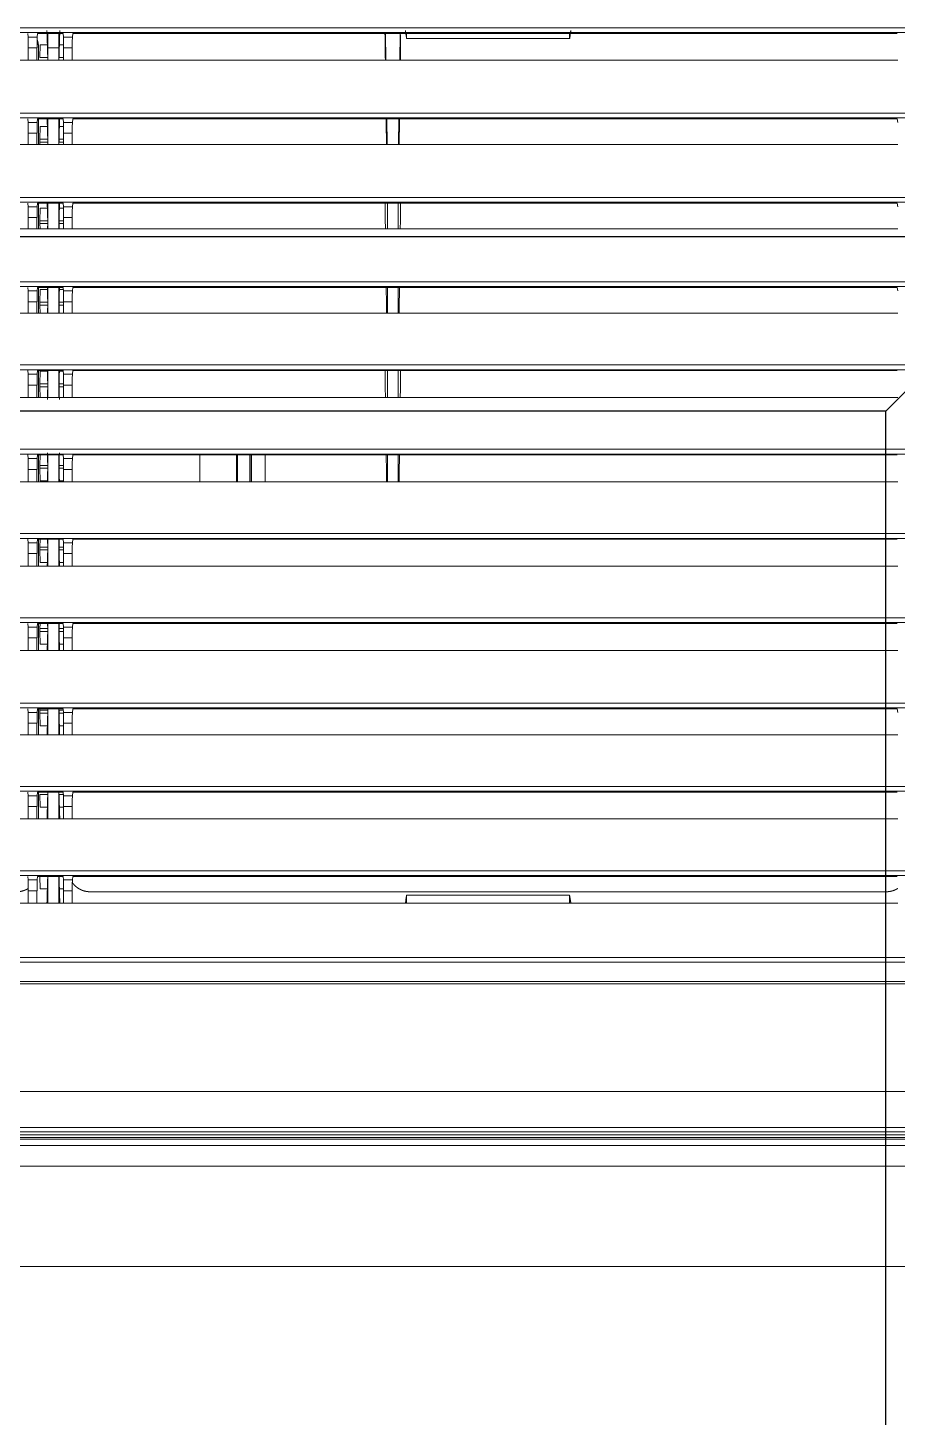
# Model space of a CAD drawing. Header units: inches. Extents: x 3778 to 56227, y -16914 to 35091.
# Drawn here: x 46924 to 47084.7, y -11076.8 to -10820.2 of the extents above; entities that cross this region are included whole.
import ezdxf

# ---------------------------------------------------------------- set-up
doc = ezdxf.new("R2010")
doc.units = ezdxf.units.IN
doc.header["$LTSCALE"] = 100
doc.header["$MEASUREMENT"] = 0
doc.layers.add('2-con', color=2, linetype='Continuous')
doc.layers.add('mark-B', color=2, linetype='Continuous', lineweight=20)

# ---------------------------------------------------------------- blocks, each defined once
blk = doc.blocks.new('cjscjdeh')
at = {"color": 8}
for p, q in [((155159.52, 69984.99), (153729.39, 69984.99)), ((154925.53, 69952.84), (154957.68, 69984.99)), ((154925.53, 69952.84), (154277.43, 69952.84)), ((154925.53, 69628.9), (154925.53, 69952.84))]:
    blk.add_line(p, q, dxfattribs=at)
blk = doc.blocks.new('무풍1way 일반')
at = {"layer": 'mark-B'}
for p, q in [((0, -24.85), (514.58, -24.85)), ((0, -24.85), (514.58, -24.85)), ((514.56, -25.36), (0, -25.36)), ((514.56, -25.36), (0, -25.36)), ((-380.01, -53.26), (380.01, -53.26)), ((380.01, -53.69), (-380.01, -53.69)), ((-379.23, -57.26), (379.23, -57.26)), ((379.23, -58.09), (-379.23, -58.09)), ((44.3, -68.13), (196.82, -68.13)), ((104.93, -68.13), (104.93, -69.62)), ((135.05, -69.62), (135.05, -68.13)), ((196.82, -70.42), (196.82, -68.13)), ((196.82, -68.13), (198.43, -68.13)), ((198.43, -68.13), (198.43, -70.42)), ((198.43, -68.13), (203.35, -68.13)), ((199.31, -68.13), (199.31, -73.08)), ((201.32, -73.08), (201.32, -68.13)), ((203.35, -70.42), (203.35, -68.13)), ((203.35, -68.13), (204.96, -68.13)), ((204.96, -70.42), (204.96, -68.13)), ((204.96, -68.13), (308.24, -68.13)), ((193.56, -70.25), (46.42, -70.25)), ((196.82, -70.42), (198.43, -70.42)), ((198.43, -70.78), (199.21, -70.78)), ((201.43, -70.78), (202.74, -70.78)), ((202.81, -73.08), (202.74, -70.78)), ((203.35, -70.42), (204.96, -70.42)), ((-376.39, -73.25), (376.39, -73.25)), ((376.39, -74.13), (-376.39, -74.13)), ((196.73, -73.08), (44.39, -73.08)), ((196.73, -73.08), (196.81, -72.42)), ((198.45, -72.42), (196.81, -72.42)), ((198.45, -72.42), (198.53, -73.08)), ((203.25, -73.08), (198.53, -73.08)), ((203.25, -73.08), (203.33, -72.42)), ((204.97, -72.42), (203.33, -72.42)), ((205.05, -73.08), (204.97, -72.42)), ((44.3, -83.69), (196.82, -83.69)), ((196.82, -85.99), (196.82, -83.69)), ((196.82, -83.69), (198.43, -83.69)), ((198.43, -83.69), (198.43, -85.99)), ((198.43, -83.69), (203.35, -83.69)), ((199.31, -83.69), (199.31, -88.65)), ((201.32, -88.65), (201.32, -83.69)), ((203.08, -83.69), (203.08, -88.65)), ((203.35, -85.99), (203.35, -83.69)), ((203.35, -83.69), (204.96, -83.69)), ((204.96, -85.99), (204.96, -83.69)), ((204.96, -83.69), (308.24, -83.69)), ((196.82, -85.99), (198.43, -85.99)), ((198.43, -85.84), (199.21, -85.84)), ((201.43, -85.84), (202.74, -85.84)), ((202.82, -88.19), (202.74, -85.84)), ((203.35, -85.99), (204.96, -85.99)), ((-373.64, -88.81), (373.64, -88.81)), ((373.64, -89.7), (-373.64, -89.7)), ((196.73, -88.65), (44.39, -88.65)), ((196.73, -88.65), (196.81, -87.99)), ((198.45, -87.99), (196.81, -87.99)), ((198.45, -87.99), (198.53, -88.65)), ((198.47, -88.19), (199.28, -88.19)), ((203.25, -88.65), (198.53, -88.65)), ((201.36, -88.19), (202.82, -88.19)), ((203.25, -88.65), (203.33, -87.99)), ((204.97, -87.99), (203.33, -87.99)), ((205.05, -88.65), (204.97, -87.99)), ((44.3, -99.25), (196.82, -99.25)), ((196.82, -101.35), (196.82, -99.25)), ((196.82, -99.25), (198.43, -99.25)), ((198.43, -99.25), (198.43, -101.35)), ((198.43, -99.25), (203.35, -99.25)), ((199.31, -99.25), (199.31, -104.02)), ((201.32, -104.02), (201.32, -99.25)), ((203.08, -99.26), (203.08, -104.02)), ((203.35, -101.35), (203.35, -99.25)), ((203.35, -99.25), (204.96, -99.25)), ((204.96, -101.35), (204.96, -99.25)), ((204.96, -99.25), (308.24, -99.25)), ((196.82, -101.35), (198.43, -101.35)), ((198.43, -100.9), (199.21, -100.9)), ((201.43, -100.9), (202.74, -100.9)), ((202.82, -103.25), (202.74, -100.9)), ((203.35, -101.35), (204.96, -101.35)), ((-370.92, -104.19), (370.92, -104.19)), ((370.92, -105.07), (-370.92, -105.07)), ((44.4, -104.02), (44.31, -103.35)), ((196.72, -104.02), (44.4, -104.02)), ((196.72, -104.02), (196.81, -103.35)), ((198.45, -103.35), (196.81, -103.35)), ((198.44, -103.25), (199.28, -103.25)), ((198.45, -103.35), (198.53, -104.02)), ((199.28, -103.77), (198.5, -103.77)), ((203.25, -104.02), (198.53, -104.02)), ((201.36, -103.25), (202.82, -103.25)), ((202.82, -103.77), (201.36, -103.77)), ((202.81, -104.02), (202.82, -103.77)), ((203.25, -104.02), (203.33, -103.35)), ((204.97, -103.35), (203.33, -103.35)), ((205.06, -104.02), (204.97, -103.35)), ((44.3, -114.82), (196.82, -114.82)), ((196.82, -117.11), (196.82, -114.82)), ((196.82, -114.82), (198.43, -114.82)), ((198.43, -114.82), (198.43, -117.11)), ((198.43, -114.82), (203.35, -114.82)), ((199.31, -114.82), (199.31, -119.77)), ((201.32, -119.77), (201.32, -114.82)), ((203.08, -114.82), (203.08, -119.77)), ((203.35, -117.11), (203.35, -114.82)), ((203.35, -114.82), (204.96, -114.82)), ((204.96, -117.11), (204.96, -114.82)), ((204.96, -114.82), (308.24, -114.82)), ((196.82, -117.11), (198.43, -117.11)), ((198.43, -115.96), (199.21, -115.96)), ((201.43, -115.96), (202.74, -115.96)), ((202.82, -118.31), (202.74, -115.96)), ((203.35, -117.11), (204.96, -117.11)), ((-368.14, -119.94), (368.14, -119.94)), ((196.73, -119.77), (44.39, -119.77)), ((196.73, -119.77), (196.81, -119.12)), ((198.45, -119.12), (196.81, -119.12)), ((198.43, -118.31), (199.28, -118.31)), ((199.28, -118.83), (198.44, -118.83)), ((198.45, -119.12), (198.53, -119.77)), ((203.25, -119.77), (198.53, -119.77)), ((201.36, -118.31), (202.82, -118.31)), ((202.82, -118.83), (201.36, -118.83)), ((202.79, -119.77), (202.82, -118.83)), ((203.25, -119.77), (203.33, -119.12)), ((204.97, -119.12), (203.33, -119.12)), ((205.05, -119.77), (204.97, -119.12)), ((368.14, -120.82), (-368.14, -120.82)), ((44.3, -130.38), (196.82, -130.38)), ((196.82, -132.68), (196.82, -130.38)), ((196.82, -130.38), (198.43, -130.38)), ((198.43, -130.38), (198.43, -132.68)), ((198.43, -130.38), (203.35, -130.38)), ((199.31, -130.38), (199.31, -135.34)), ((201.32, -135.34), (201.32, -130.38)), ((203.08, -130.38), (203.08, -135.34)), ((203.35, -132.68), (203.35, -130.38)), ((203.35, -130.38), (204.96, -130.38)), ((204.96, -132.68), (204.96, -130.38)), ((204.96, -130.38), (308.24, -130.38)), ((196.82, -132.68), (198.43, -132.68)), ((198.43, -131.02), (199.21, -131.02)), ((198.43, -133.37), (199.28, -133.37)), ((201.36, -133.37), (202.82, -133.37)), ((201.43, -131.02), (202.74, -131.02)), ((202.82, -133.37), (202.74, -131.02)), ((203.35, -132.68), (204.96, -132.68)), ((-365.38, -135.5), (365.38, -135.5)), ((196.73, -135.34), (44.39, -135.34)), ((196.73, -135.34), (196.81, -134.68)), ((198.45, -134.68), (196.81, -134.68)), ((199.28, -133.89), (198.43, -133.89)), ((198.45, -134.68), (198.53, -135.34)), ((203.25, -135.34), (198.53, -135.34)), ((202.82, -133.89), (201.36, -133.89)), ((202.77, -135.34), (202.82, -133.89)), ((203.25, -135.34), (203.33, -134.68)), ((204.97, -134.68), (203.33, -134.68)), ((205.05, -135.34), (204.97, -134.68)), ((365.38, -136.39), (-365.38, -136.39)), ((44.3, -145.95), (196.82, -145.95)), ((136.59, -150.9), (136.59, -145.95)), ((136.59, -150.9), (136.59, -145.95)), ((138.6, -145.95), (138.6, -150.9)), ((138.6, -145.95), (138.6, -150.9)), ((161.19, -145.95), (161.19, -150.9)), ((163.7, -150.9), (163.7, -145.95)), ((163.97, -145.95), (163.97, -150.9)), ((164.04, -150.9), (164.04, -145.95)), ((166.33, -145.95), (166.33, -150.9)), ((166.33, -145.95), (166.33, -150.9)), ((166.46, -145.95), (166.46, -150.9)), ((173.24, -150.9), (173.24, -145.95)), ((196.82, -148.24), (196.82, -145.95)), ((196.82, -145.95), (198.43, -145.95)), ((198.43, -145.95), (198.43, -148.24)), ((198.43, -145.95), (203.35, -145.95)), ((198.43, -146.09), (199.21, -146.09)), ((199.31, -145.95), (199.31, -150.9)), ((201.32, -150.9), (201.32, -145.95)), ((201.43, -146.09), (202.74, -146.09)), ((202.82, -148.43), (202.74, -146.09)), ((203.08, -145.95), (203.08, -150.9)), ((203.35, -148.24), (203.35, -145.95)), ((203.35, -145.95), (204.96, -145.95)), ((204.96, -148.24), (204.96, -145.95)), ((204.96, -145.95), (308.24, -145.95)), ((196.82, -148.24), (198.43, -148.24)), ((198.43, -148.43), (199.28, -148.43)), ((201.36, -148.43), (202.82, -148.43)), ((203.35, -148.24), (204.96, -148.24)), ((-362.63, -151.07), (362.63, -151.07)), ((196.73, -150.9), (44.39, -150.9)), ((196.73, -150.9), (196.81, -150.24)), ((198.45, -150.24), (196.81, -150.24)), ((199.28, -148.96), (198.43, -148.96)), ((198.45, -150.24), (198.53, -150.9)), ((203.25, -150.9), (198.53, -150.9)), ((202.82, -148.96), (201.36, -148.96)), ((202.76, -150.9), (202.82, -148.96)), ((203.25, -150.9), (203.33, -150.24)), ((204.97, -150.24), (203.33, -150.24)), ((205.05, -150.9), (204.97, -150.24)), ((362.63, -151.95), (-362.63, -151.95)), ((44.3, -161.51), (196.82, -161.51)), ((136.59, -166.46), (136.59, -161.51)), ((136.59, -166.46), (136.59, -161.51)), ((138.6, -161.51), (138.6, -166.46)), ((138.6, -161.51), (138.6, -166.46)), ((196.82, -163.81), (196.82, -161.51)), ((196.82, -161.51), (198.43, -161.51)), ((198.43, -161.51), (198.43, -163.81)), ((198.43, -161.51), (203.35, -161.51)), ((199.31, -161.51), (199.31, -166.46)), ((201.32, -166.46), (201.32, -161.51)), ((202.82, -163.5), (202.76, -161.51)), ((203.08, -161.51), (203.08, -166.46)), ((203.35, -163.81), (203.35, -161.51)), ((203.35, -161.51), (204.96, -161.51)), ((204.96, -163.81), (204.96, -161.51)), ((204.96, -161.51), (308.24, -161.51)), ((196.82, -163.81), (198.43, -163.81)), ((198.43, -163.5), (199.28, -163.5)), ((199.28, -164.02), (198.43, -164.02)), ((201.36, -163.5), (202.82, -163.5)), ((202.82, -164.02), (201.36, -164.02)), ((202.74, -166.37), (202.82, -164.02)), ((203.35, -163.81), (204.96, -163.81)), ((-359.88, -166.63), (359.88, -166.63)), ((196.73, -166.47), (44.39, -166.47)), ((196.73, -166.47), (196.81, -165.81)), ((198.45, -165.81), (196.81, -165.81)), ((198.45, -165.81), (198.53, -166.47)), ((199.21, -166.37), (198.51, -166.37)), ((203.25, -166.47), (198.53, -166.47)), ((202.74, -166.37), (201.43, -166.37)), ((203.25, -166.47), (203.33, -165.81)), ((204.97, -165.81), (203.33, -165.81)), ((205.05, -166.47), (204.97, -165.81)), ((359.88, -167.52), (-359.88, -167.52)), ((44.3, -177.07), (196.82, -177.07)), ((136.59, -181.84), (136.59, -177.07)), ((136.59, -181.84), (136.59, -177.07)), ((138.6, -177.07), (138.6, -181.84)), ((138.6, -177.07), (138.6, -181.84)), ((196.82, -179.17), (196.82, -177.07)), ((196.82, -177.07), (198.43, -177.07)), ((196.82, -179.17), (198.43, -179.17)), ((198.43, -177.07), (198.43, -179.17)), ((198.43, -177.07), (203.35, -177.07)), ((198.43, -178.56), (199.28, -178.56)), ((199.28, -179.08), (198.43, -179.08)), ((199.31, -177.07), (199.31, -181.84)), ((201.32, -181.84), (201.32, -177.07)), ((201.36, -178.56), (202.82, -178.56)), ((202.82, -179.08), (201.36, -179.08)), ((202.74, -181.43), (202.82, -179.08)), ((202.82, -178.56), (202.77, -177.07)), ((203.08, -177.07), (203.08, -181.84)), ((203.35, -179.17), (203.35, -177.07)), ((203.35, -177.07), (204.96, -177.07)), ((203.35, -179.17), (204.96, -179.17)), ((204.96, -179.17), (204.96, -177.07)), ((204.96, -177.07), (308.24, -177.07)), ((-357.16, -182.01), (357.16, -182.01)), ((44.4, -181.84), (44.31, -181.17)), ((196.72, -181.84), (44.4, -181.84)), ((196.72, -181.84), (196.81, -181.17)), ((198.45, -181.17), (196.81, -181.17)), ((198.45, -181.17), (198.53, -181.84)), ((199.21, -181.43), (198.48, -181.43)), ((203.25, -181.84), (198.53, -181.84)), ((202.74, -181.43), (201.43, -181.43)), ((203.25, -181.84), (203.33, -181.17)), ((204.97, -181.17), (203.33, -181.17)), ((205.06, -181.84), (204.97, -181.17)), ((357.16, -182.89), (-357.16, -182.89)), ((44.3, -192.64), (196.82, -192.64)), ((136.59, -197.41), (136.59, -192.64)), ((136.59, -197.41), (136.59, -192.64)), ((138.6, -192.64), (138.6, -197.41)), ((138.6, -192.64), (138.6, -197.41)), ((196.82, -194.73), (196.82, -192.64)), ((196.82, -192.64), (198.43, -192.64)), ((196.82, -194.73), (198.43, -194.73)), ((198.43, -192.64), (198.43, -194.73)), ((198.43, -192.64), (203.35, -192.64)), ((198.43, -193.62), (199.28, -193.62)), ((199.28, -194.14), (198.43, -194.14)), ((199.31, -192.64), (199.31, -197.41)), ((201.32, -197.41), (201.32, -192.64)), ((201.36, -193.62), (202.82, -193.62)), ((202.82, -194.14), (201.36, -194.14)), ((202.74, -196.49), (202.82, -194.14)), ((202.82, -193.62), (202.79, -192.64)), ((203.08, -192.64), (203.08, -197.41)), ((203.35, -194.73), (203.35, -192.64)), ((203.35, -192.64), (204.96, -192.64)), ((203.35, -194.73), (204.96, -194.73)), ((204.96, -194.73), (204.96, -192.64)), ((204.96, -192.64), (308.24, -192.64)), ((44.4, -197.41), (44.31, -196.74)), ((196.72, -197.41), (44.4, -197.41)), ((196.72, -197.41), (196.81, -196.74)), ((198.45, -196.74), (196.81, -196.74)), ((199.21, -196.49), (198.44, -196.49)), ((198.45, -196.74), (198.53, -197.41)), ((203.25, -197.41), (198.53, -197.41)), ((202.74, -196.49), (201.43, -196.49)), ((203.25, -197.41), (203.33, -196.74)), ((204.97, -196.74), (203.33, -196.74)), ((205.06, -197.41), (204.97, -196.74)), ((-354.41, -197.57), (354.41, -197.57)), ((354.41, -198.46), (-354.41, -198.46)), ((44.3, -208.2), (196.82, -208.2)), ((136.53, -208.2), (136.46, -212.97)), ((136.53, -208.2), (136.46, -212.97)), ((138.73, -212.97), (138.66, -208.2)), ((138.73, -212.97), (138.66, -208.2)), ((196.82, -210.3), (196.82, -208.2)), ((196.82, -208.2), (198.43, -208.2)), ((196.82, -210.3), (198.43, -210.3)), ((198.43, -208.2), (198.43, -210.3)), ((198.43, -208.2), (203.35, -208.2)), ((198.43, -208.68), (199.28, -208.68)), ((199.28, -209.2), (198.43, -209.2)), ((199.31, -208.2), (199.31, -212.97)), ((201.32, -212.97), (201.32, -208.2)), ((201.36, -208.68), (202.82, -208.68)), ((202.82, -209.2), (201.36, -209.2)), ((202.74, -211.55), (202.82, -209.2)), ((202.82, -208.68), (202.8, -208.2)), ((203.08, -208.2), (203.08, -212.97)), ((203.35, -210.3), (203.35, -208.2)), ((203.35, -208.2), (204.96, -208.2)), ((203.35, -210.3), (204.96, -210.3)), ((204.96, -210.3), (204.96, -208.2)), ((204.96, -208.2), (308.24, -208.2)), ((44.4, -212.97), (44.31, -212.3)), ((196.72, -212.97), (196.81, -212.3)), ((198.45, -212.3), (196.81, -212.3)), ((199.21, -211.55), (198.43, -211.55)), ((198.45, -212.3), (198.53, -212.97)), ((202.74, -211.55), (201.43, -211.55)), ((203.25, -212.97), (203.33, -212.3)), ((204.97, -212.3), (203.33, -212.3)), ((205.06, -212.97), (204.97, -212.3)), ((-351.65, -213.14), (351.65, -213.14)), ((351.65, -214.02), (-351.65, -214.02)), ((196.72, -212.97), (44.4, -212.97)), ((203.25, -212.97), (198.53, -212.97)), ((44.3, -223.77), (196.82, -223.77)), ((136.31, -223.77), (136.24, -228.72)), ((136.31, -223.77), (136.24, -228.72)), ((138.95, -228.72), (138.88, -223.77)), ((138.95, -228.72), (138.88, -223.77)), ((196.82, -226.06), (196.82, -223.77)), ((196.82, -223.77), (198.43, -223.77)), ((198.43, -223.77), (198.43, -226.06)), ((198.43, -223.77), (203.35, -223.77)), ((199.28, -224.27), (198.43, -224.27)), ((199.31, -223.76), (199.31, -226.05)), ((201.32, -226.05), (201.32, -223.76)), ((202.82, -224.27), (201.36, -224.27)), ((202.74, -226.61), (202.82, -224.27)), ((203.08, -223.76), (203.08, -226.23)), ((203.35, -226.06), (203.35, -223.77)), ((203.35, -223.77), (204.96, -223.77)), ((204.96, -226.06), (204.96, -223.77)), ((204.96, -223.77), (308.24, -223.77)), ((104.93, -227.77), (104.93, -228.72)), ((135.05, -228.72), (135.05, -227.77)), ((196.73, -228.72), (196.81, -228.06)), ((198.45, -228.06), (196.81, -228.06)), ((196.82, -226.06), (198.43, -226.06)), ((199.21, -226.61), (198.43, -226.61)), ((198.45, -228.06), (198.53, -228.72)), ((199.31, -226.05), (201.32, -226.05)), ((202.74, -226.61), (201.43, -226.61)), ((203.25, -228.72), (203.33, -228.06)), ((204.97, -228.06), (203.33, -228.06)), ((203.35, -226.06), (204.96, -226.06)), ((205.05, -228.72), (204.97, -228.06)), ((-348.87, -228.89), (348.87, -228.89)), ((348.87, -229.77), (-348.87, -229.77)), ((196.73, -228.72), (44.39, -228.72)), ((203.25, -228.72), (198.53, -228.72))]:
    blk.add_line(p, q, dxfattribs=at)
for centre, start_param, end_param in [((196.81, -70.42), 0.069815, 1.570796), ((198.45, -70.42), 4.712389, 6.21337), ((203.33, -70.42), 0.069815, 1.570796), ((204.97, -70.42), 4.712389, 6.21337), ((196.81, -85.99), 0.069815, 1.570796), ((198.45, -85.99), 4.712389, 6.21337), ((203.33, -85.99), 0.069815, 1.570796), ((204.97, -85.99), 4.712389, 6.21337), ((196.81, -101.35), 0.069813, 1.570796), ((198.45, -101.35), 4.712389, 6.213372), ((203.33, -101.35), 0.069813, 1.570796), ((204.97, -101.35), 4.712389, 6.213372), ((196.81, -117.11), 0.069815, 1.570796), ((198.45, -117.11), 4.712389, 6.21337), ((203.33, -117.11), 0.069815, 1.570796), ((204.97, -117.11), 4.712389, 6.21337), ((196.81, -132.68), 0.069815, 1.570796), ((198.45, -132.68), 4.712389, 6.21337), ((203.33, -132.68), 0.069815, 1.570796), ((204.97, -132.68), 4.712389, 6.21337), ((196.81, -148.24), 0.069815, 1.570796), ((198.45, -148.24), 4.712389, 6.21337), ((203.33, -148.24), 0.069815, 1.570796), ((204.97, -148.24), 4.712389, 6.21337), ((196.81, -163.81), 0.069815, 1.570796), ((198.45, -163.81), 4.712389, 6.21337), ((203.33, -163.81), 0.069815, 1.570796), ((204.97, -163.81), 4.712389, 6.21337), ((196.81, -179.17), 0.069813, 1.570796), ((198.45, -179.17), 4.712389, 6.213372), ((203.33, -179.17), 0.069813, 1.570796), ((204.97, -179.17), 4.712389, 6.213372), ((196.81, -194.73), 0.069813, 1.570796), ((198.45, -194.73), 4.712389, 6.213372), ((203.33, -194.73), 0.069813, 1.570796), ((204.97, -194.73), 4.712389, 6.213372), ((196.81, -210.3), 0.069813, 1.570796), ((198.45, -210.3), 4.712389, 6.213372), ((203.33, -210.3), 0.069813, 1.570796), ((204.97, -210.3), 4.712389, 6.213372), ((196.81, -226.06), 0.069814, 1.570796), ((198.45, -226.06), 4.712389, 6.213371), ((203.33, -226.06), 0.069814, 1.570796), ((204.97, -226.06), 4.712389, 6.213371)]:
    blk.add_ellipse(centre, major_axis=(0, -2.01), ratio=0.008727, start_param=start_param, end_param=end_param, dxfattribs=at)
for points, degree, knots in [([(529.67, -1.07), (528.29, -1.06), (526.91, -1.06), (524.15, -1.06), (522.78, -1.06), (518.64, -1.06), (510.36, -1.06), (491.05, -1.06), (474.5, -1.06), (441.39, -1.06), (375.18, -1.05), (308.98, -1.05), (176.56, -1.05), (88.28, -1.05), (0, -1.05)], 3, [0, 0, 0, 0, 0.007813, 0.007813, 0.015625, 0.015625, 0.03125, 0.0625, 0.125, 0.125, 0.25, 0.5, 0.5, 1, 1, 1, 1]), ([(529.67, -1.07), (528.29, -1.06), (526.91, -1.06), (524.15, -1.06), (522.78, -1.06), (518.64, -1.06), (510.36, -1.06), (491.05, -1.06), (474.5, -1.06), (441.39, -1.06), (375.18, -1.05), (308.98, -1.05), (176.56, -1.05), (88.28, -1.05), (0, -1.05)], 3, [0, 0, 0, 0, 0.007812, 0.007812, 0.015625, 0.015625, 0.03125, 0.0625, 0.125, 0.125, 0.25, 0.5, 0.5, 1, 1, 1, 1]), ([(514.01, -19.59), (492.59, -19.59), (449.76, -19.59), (385.5, -19.59), (321.25, -19.59), (192.75, -19.59), (85.67, -19.59), (0, -19.59)], 3, [0, 0, 0, 0, 0.125, 0.25, 0.375, 0.5, 1, 1, 1, 1]), ([(514.01, -19.59), (492.59, -19.59), (449.76, -19.59), (385.5, -19.59), (321.25, -19.59), (192.75, -19.59), (85.67, -19.59), (0, -19.59)], 3, [0, 0, 0, 0, 0.125, 0.25, 0.375, 0.5, 1, 1, 1, 1]), ([(0, -23.37), (85.4, -23.37), (170.8, -23.37), (277.56, -23.37), (298.91, -23.37), (341.61, -23.37), (362.96, -23.37), (405.66, -23.37), (427.01, -23.37), (469.71, -23.37), (491.06, -23.37), (512.41, -23.37)], 3, [0, 0, 0, 0, 0.5, 0.5, 0.625, 0.625, 0.75, 0.75, 0.875, 0.875, 1, 1, 1, 1]), ([(0, -23.37), (85.4, -23.37), (170.8, -23.37), (277.56, -23.37), (298.91, -23.37), (341.61, -23.37), (362.96, -23.37), (405.66, -23.37), (427.01, -23.37), (469.71, -23.37), (491.06, -23.37), (512.41, -23.37)], 3, [0, 0, 0, 0, 0.5, 0.5, 0.625, 0.625, 0.75, 0.75, 0.875, 0.875, 1, 1, 1, 1]), ([(512.41, -24.58), (491.06, -24.58), (469.71, -24.58), (427.01, -24.58), (405.66, -24.58), (362.96, -24.58), (320.26, -24.58), (192.15, -24.58), (85.4, -24.58), (0, -24.58)], 3, [0, 0, 0, 0, 0.125, 0.125, 0.25, 0.25, 0.375, 0.5, 1, 1, 1, 1]), ([(512.41, -24.58), (491.06, -24.58), (469.71, -24.58), (427.01, -24.58), (405.66, -24.58), (362.96, -24.58), (320.26, -24.58), (192.15, -24.58), (85.4, -24.58), (0, -24.58)], 3, [0, 0, 0, 0, 0.125, 0.125, 0.25, 0.25, 0.375, 0.5, 1, 1, 1, 1]), ([(0, -25.9), (42.6, -25.9), (85.19, -25.9), (149.09, -25.9), (170.39, -25.9), (212.99, -25.9), (234.29, -25.9), (276.88, -25.9), (298.18, -25.9), (340.78, -25.9), (362.08, -25.9), (404.67, -25.89), (425.97, -25.89), (452.6, -25.9), (457.92, -25.9), (468.57, -25.9), (473.89, -25.9), (484.54, -25.9), (489.87, -25.9), (496.52, -25.9), (497.86, -25.9), (500.52, -25.9), (501.85, -25.9), (503.85, -25.89), (504.51, -25.89), (505.84, -25.89), (506.51, -25.89), (507.84, -25.9), (508.51, -25.9), (509.5, -25.9), (509.84, -25.89), (510.34, -25.89), (510.5, -25.89), (510.83, -25.89), (511, -25.89), (511.17, -25.89)], 3, [0, 0, 0, 0, 0.25, 0.25, 0.375, 0.375, 0.5, 0.5, 0.625, 0.625, 0.75, 0.75, 0.875, 0.875, 0.90625, 0.90625, 0.9375, 0.9375, 0.96875, 0.96875, 0.976563, 0.976563, 0.984375, 0.984375, 0.988281, 0.988281, 0.992188, 0.992188, 0.996094, 0.996094, 0.998047, 0.998047, 0.999023, 0.999023, 1, 1, 1, 1]), ([(511.17, -26.75), (511, -26.75), (510.83, -26.75), (510.5, -26.75), (510.33, -26.75), (509.84, -26.75), (509.5, -26.75), (508.5, -26.75), (507.84, -26.75), (506.51, -26.75), (505.84, -26.75), (504.51, -26.75), (503.85, -26.75), (501.85, -26.75), (500.52, -26.75), (497.85, -26.75), (496.52, -26.75), (489.87, -26.75), (484.54, -26.75), (473.89, -26.75), (468.57, -26.75), (457.92, -26.75), (452.6, -26.75), (425.97, -26.75), (404.67, -26.75), (362.08, -26.75), (340.78, -26.75), (298.18, -26.75), (276.88, -26.75), (234.28, -26.75), (212.99, -26.75), (170.39, -26.75), (149.09, -26.75), (85.19, -26.75), (42.6, -26.75), (0, -26.75)], 3, [0, 0, 0, 0, 0.000977, 0.000977, 0.001953, 0.001953, 0.003906, 0.003906, 0.007813, 0.007813, 0.011719, 0.011719, 0.015625, 0.015625, 0.023438, 0.023438, 0.03125, 0.03125, 0.0625, 0.0625, 0.09375, 0.09375, 0.125, 0.125, 0.25, 0.25, 0.375, 0.375, 0.5, 0.5, 0.625, 0.625, 0.75, 0.75, 1, 1, 1, 1]), ([(0, -33.4), (42.38, -33.4), (127.14, -33.4), (233.1, -33.4), (317.86, -33.4), (381.43, -33.4), (445.01, -33.4), (487.39, -33.4), (508.58, -33.4)], 3, [0, 0, 0, 0, 0.25, 0.5, 0.625, 0.75, 0.875, 1, 1, 1, 1]), ([(46.42, -70.25), (46.41, -70.25), (46.39, -70.25), (46.36, -70.25), (46.33, -70.25), (46.3, -70.25), (46.27, -70.26), (46.23, -70.26), (46.2, -70.26), (46.17, -70.26), (46.14, -70.26), (46.11, -70.26), (46.08, -70.27), (46.05, -70.27), (46.02, -70.27), (45.99, -70.28), (45.96, -70.28), (45.93, -70.28), (45.9, -70.29), (45.87, -70.29), (45.84, -70.29), (45.81, -70.3), (45.78, -70.3), (45.75, -70.31), (45.72, -70.31), (45.69, -70.32), (45.66, -70.32), (45.63, -70.33), (45.6, -70.34), (45.57, -70.34), (45.54, -70.35), (45.51, -70.36), (45.48, -70.36), (45.45, -70.37), (45.42, -70.38), (45.39, -70.39), (45.37, -70.39), (45.34, -70.4), (45.31, -70.41), (45.28, -70.42), (45.25, -70.43), (45.22, -70.43), (45.19, -70.44), (45.17, -70.45), (45.14, -70.46), (45.11, -70.47), (45.08, -70.48), (45.05, -70.49), (45.03, -70.5), (45, -70.51), (44.97, -70.52), (44.94, -70.53), (44.92, -70.54), (44.89, -70.56), (44.86, -70.57), (44.83, -70.58), (44.81, -70.59), (44.78, -70.6), (44.75, -70.61), (44.73, -70.63), (44.7, -70.64), (44.67, -70.65), (44.65, -70.66), (44.62, -70.68), (44.6, -70.69), (44.57, -70.7), (44.54, -70.72), (44.52, -70.73), (44.49, -70.74), (44.47, -70.76), (44.44, -70.77), (44.42, -70.79), (44.39, -70.8), (44.37, -70.82), (44.34, -70.83), (44.32, -70.85), (44.29, -70.86), (44.28, -70.87), (44.26, -70.88), (44.26, -70.88)], 3, [0, 0, 0, 0, 0.013597, 0.02718, 0.040749, 0.054304, 0.067845, 0.081373, 0.094886, 0.108386, 0.121872, 0.135344, 0.148802, 0.162247, 0.175677, 0.189094, 0.202498, 0.215887, 0.229263, 0.242624, 0.255972, 0.269307, 0.282627, 0.295934, 0.309228, 0.322507, 0.335773, 0.349025, 0.362263, 0.375488, 0.388699, 0.401896, 0.41508, 0.42825, 0.441406, 0.454549, 0.467678, 0.480794, 0.493896, 0.506984, 0.520059, 0.53312, 0.546167, 0.559201, 0.572222, 0.585229, 0.598222, 0.611202, 0.624168, 0.637121, 0.65006, 0.662985, 0.675898, 0.688796, 0.701682, 0.714553, 0.727412, 0.740257, 0.753088, 0.765906, 0.77871, 0.791502, 0.804279, 0.817044, 0.829795, 0.842532, 0.855256, 0.867967, 0.880664, 0.893348, 0.906019, 0.918677, 0.931321, 0.943951, 0.956569, 0.969173, 0.981764, 0.994342, 1, 1, 1, 1]), ([(196.87, -72.01), (196.87, -72.01), (196.87, -72), (196.85, -71.98), (196.84, -71.96), (196.82, -71.94), (196.81, -71.91), (196.79, -71.89), (196.77, -71.87), (196.75, -71.85), (196.74, -71.82), (196.72, -71.8), (196.7, -71.78), (196.69, -71.76), (196.67, -71.73), (196.65, -71.71), (196.63, -71.69), (196.61, -71.67), (196.6, -71.65), (196.58, -71.63), (196.56, -71.61), (196.54, -71.58), (196.52, -71.56), (196.5, -71.54), (196.48, -71.52), (196.46, -71.5), (196.45, -71.48), (196.43, -71.46), (196.41, -71.44), (196.38, -71.42), (196.35, -71.39), (196.31, -71.35), (196.28, -71.32), (196.24, -71.28), (196.2, -71.25), (196.16, -71.21), (196.12, -71.18), (196.08, -71.15), (196.04, -71.11), (196, -71.08), (195.96, -71.05), (195.92, -71.02), (195.87, -70.99), (195.83, -70.96), (195.79, -70.93), (195.74, -70.9), (195.7, -70.87), (195.65, -70.84), (195.61, -70.82), (195.56, -70.79), (195.51, -70.76), (195.47, -70.74), (195.42, -70.71), (195.37, -70.69), (195.32, -70.66), (195.28, -70.64), (195.23, -70.62), (195.18, -70.59), (195.13, -70.57), (195.08, -70.55), (195.03, -70.53), (194.98, -70.51), (194.93, -70.49), (194.87, -70.47), (194.82, -70.46), (194.77, -70.44), (194.72, -70.42), (194.67, -70.41), (194.61, -70.39), (194.56, -70.38), (194.51, -70.37), (194.45, -70.35), (194.4, -70.34), (194.34, -70.33), (194.29, -70.32), (194.23, -70.31), (194.18, -70.3), (194.12, -70.29), (194.07, -70.28), (194.01, -70.28), (193.95, -70.27), (193.9, -70.27), (193.84, -70.26), (193.78, -70.26), (193.73, -70.26), (193.67, -70.25), (193.61, -70.25), (193.58, -70.25), (193.56, -70.25)], 3, [0, 0, 0, 0, 0.000857, 0.008164, 0.015462, 0.022753, 0.030037, 0.037312, 0.04458, 0.05184, 0.059093, 0.066338, 0.073575, 0.080804, 0.088026, 0.09524, 0.102446, 0.109645, 0.116836, 0.12402, 0.131196, 0.138364, 0.145524, 0.152677, 0.159823, 0.166961, 0.174091, 0.181213, 0.188328, 0.195436, 0.208553, 0.221697, 0.234866, 0.248061, 0.261282, 0.274529, 0.287803, 0.301102, 0.314427, 0.327778, 0.341156, 0.35456, 0.36799, 0.381446, 0.394928, 0.408437, 0.421972, 0.435534, 0.449122, 0.462736, 0.476377, 0.490045, 0.503739, 0.517459, 0.531207, 0.544981, 0.558781, 0.572609, 0.586463, 0.600343, 0.614251, 0.628186, 0.642147, 0.656135, 0.67015, 0.684193, 0.698262, 0.712358, 0.726481, 0.740631, 0.754809, 0.769013, 0.783245, 0.797504, 0.81179, 0.826104, 0.840444, 0.854812, 0.869208, 0.88363, 0.89808, 0.912558, 0.927063, 0.941595, 0.956155, 0.970742, 0.985357, 1, 1, 1, 1]), ([(207.08, -70.25), (207.07, -70.25), (207.05, -70.25), (207.02, -70.25), (206.99, -70.25), (206.96, -70.25), (206.93, -70.26), (206.9, -70.26), (206.86, -70.26), (206.83, -70.26), (206.8, -70.26), (206.77, -70.26), (206.74, -70.27), (206.71, -70.27), (206.68, -70.27), (206.65, -70.28), (206.62, -70.28), (206.59, -70.28), (206.56, -70.29), (206.53, -70.29), (206.5, -70.29), (206.47, -70.3), (206.44, -70.3), (206.41, -70.31), (206.38, -70.31), (206.35, -70.32), (206.32, -70.32), (206.29, -70.33), (206.26, -70.34), (206.23, -70.34), (206.2, -70.35), (206.17, -70.36), (206.14, -70.36), (206.11, -70.37), (206.08, -70.38), (206.06, -70.39), (206.03, -70.39), (206, -70.4), (205.97, -70.41), (205.94, -70.42), (205.91, -70.43), (205.88, -70.43), (205.85, -70.44), (205.83, -70.45), (205.8, -70.46), (205.77, -70.47), (205.74, -70.48), (205.71, -70.49), (205.69, -70.5), (205.66, -70.51), (205.63, -70.52), (205.6, -70.53), (205.58, -70.54), (205.55, -70.56), (205.52, -70.57), (205.5, -70.58), (205.47, -70.59), (205.44, -70.6), (205.41, -70.61), (205.39, -70.63), (205.36, -70.64), (205.34, -70.65), (205.31, -70.66), (205.28, -70.68), (205.26, -70.69), (205.23, -70.7), (205.21, -70.72), (205.18, -70.73), (205.15, -70.74), (205.13, -70.76), (205.1, -70.77), (205.08, -70.79), (205.05, -70.8), (205.03, -70.82), (205, -70.83), (204.98, -70.85), (204.96, -70.86), (204.94, -70.87), (204.92, -70.88), (204.92, -70.88)], 3, [0, 0, 0, 0, 0.013597, 0.02718, 0.040748, 0.054304, 0.067845, 0.081372, 0.094886, 0.108385, 0.121871, 0.135343, 0.148802, 0.162246, 0.175677, 0.189094, 0.202497, 0.215886, 0.229262, 0.242624, 0.255972, 0.269306, 0.282627, 0.295933, 0.309227, 0.322506, 0.335772, 0.349024, 0.362262, 0.375487, 0.388698, 0.401895, 0.415079, 0.428249, 0.441405, 0.454548, 0.467677, 0.480793, 0.493894, 0.506983, 0.520057, 0.533119, 0.546166, 0.5592, 0.57222, 0.585227, 0.598221, 0.6112, 0.624167, 0.637119, 0.650059, 0.662984, 0.675897, 0.688795, 0.701681, 0.714552, 0.727411, 0.740255, 0.753087, 0.765905, 0.778709, 0.791501, 0.804278, 0.817043, 0.829794, 0.842531, 0.855255, 0.867966, 0.880664, 0.893348, 0.906018, 0.918676, 0.93132, 0.943951, 0.956568, 0.969172, 0.981763, 0.994341, 1, 1, 1, 1]), ([(202.82, -103.77), (202.82, -103.77), (202.82, -103.77), (202.82, -103.76), (202.82, -103.76), (202.82, -103.75), (202.82, -103.75), (202.82, -103.74), (202.82, -103.74), (202.82, -103.73), (202.82, -103.72), (202.82, -103.72), (202.82, -103.71), (202.82, -103.71), (202.82, -103.7), (202.82, -103.69), (202.82, -103.69), (202.82, -103.68), (202.82, -103.67), (202.82, -103.67), (202.82, -103.66), (202.82, -103.65), (202.82, -103.65), (202.82, -103.64), (202.82, -103.63), (202.82, -103.62), (202.82, -103.62), (202.82, -103.61), (202.82, -103.6), (202.82, -103.6), (202.82, -103.59), (202.82, -103.58), (202.82, -103.57), (202.82, -103.57), (202.82, -103.56), (202.82, -103.55), (202.82, -103.55), (202.82, -103.54), (202.82, -103.53), (202.82, -103.52), (202.82, -103.52), (202.82, -103.51), (202.82, -103.5), (202.82, -103.48), (202.82, -103.47), (202.82, -103.45), (202.82, -103.44), (202.82, -103.42), (202.82, -103.41), (202.82, -103.39), (202.82, -103.38), (202.82, -103.37), (202.82, -103.35), (202.82, -103.34), (202.82, -103.33), (202.82, -103.31), (202.82, -103.3), (202.82, -103.29), (202.82, -103.28), (202.82, -103.27), (202.82, -103.26), (202.82, -103.25), (202.82, -103.25)], 3, [0, 0, 0, 0, 0.013747, 0.027429, 0.041048, 0.054602, 0.068093, 0.08152, 0.094883, 0.108181, 0.121416, 0.134587, 0.147694, 0.160737, 0.173716, 0.186631, 0.199482, 0.212269, 0.224992, 0.237651, 0.250246, 0.262777, 0.275245, 0.287648, 0.299987, 0.312263, 0.324474, 0.336622, 0.348705, 0.360725, 0.372681, 0.384572, 0.3964, 0.408164, 0.419864, 0.4315, 0.443072, 0.454581, 0.466025, 0.477405, 0.488722, 0.499974, 0.52253, 0.545343, 0.568414, 0.591742, 0.615327, 0.63917, 0.66327, 0.687627, 0.712242, 0.737115, 0.762244, 0.787632, 0.813276, 0.839179, 0.865338, 0.891756, 0.91843, 0.945363, 0.972553, 1, 1, 1, 1]), ([(202.82, -118.83), (202.82, -118.83), (202.82, -118.83), (202.82, -118.82), (202.82, -118.82), (202.82, -118.81), (202.82, -118.81), (202.82, -118.8), (202.82, -118.8), (202.82, -118.79), (202.82, -118.79), (202.82, -118.78), (202.82, -118.77), (202.82, -118.77), (202.82, -118.76), (202.82, -118.76), (202.82, -118.75), (202.82, -118.74), (202.82, -118.74), (202.82, -118.73), (202.82, -118.72), (202.82, -118.71), (202.82, -118.71), (202.82, -118.7), (202.82, -118.69), (202.82, -118.69), (202.82, -118.68), (202.82, -118.67), (202.82, -118.67), (202.82, -118.66), (202.82, -118.65), (202.82, -118.64), (202.82, -118.64), (202.82, -118.63), (202.82, -118.62), (202.82, -118.61), (202.82, -118.61), (202.82, -118.6), (202.82, -118.59), (202.82, -118.59), (202.82, -118.58), (202.82, -118.57), (202.82, -118.56), (202.82, -118.54), (202.82, -118.53), (202.82, -118.51), (202.82, -118.5), (202.82, -118.48), (202.82, -118.47), (202.82, -118.46), (202.82, -118.44), (202.82, -118.43), (202.82, -118.41), (202.82, -118.4), (202.82, -118.39), (202.82, -118.37), (202.82, -118.36), (202.82, -118.35), (202.82, -118.34), (202.82, -118.33), (202.82, -118.32), (202.82, -118.31), (202.82, -118.31)], 3, [0, 0, 0, 0, 0.013747, 0.027429, 0.041048, 0.054602, 0.068093, 0.08152, 0.094883, 0.108181, 0.121416, 0.134587, 0.147694, 0.160737, 0.173716, 0.186631, 0.199482, 0.212269, 0.224992, 0.237651, 0.250246, 0.262777, 0.275245, 0.287648, 0.299987, 0.312263, 0.324474, 0.336622, 0.348705, 0.360725, 0.372681, 0.384572, 0.3964, 0.408164, 0.419864, 0.4315, 0.443072, 0.454581, 0.466025, 0.477405, 0.488722, 0.499974, 0.52253, 0.545343, 0.568414, 0.591742, 0.615327, 0.63917, 0.66327, 0.687627, 0.712242, 0.737115, 0.762244, 0.787632, 0.813276, 0.839179, 0.865338, 0.891756, 0.91843, 0.945363, 0.972553, 1, 1, 1, 1]), ([(202.82, -133.89), (202.82, -133.89), (202.82, -133.89), (202.82, -133.89), (202.82, -133.88), (202.82, -133.88), (202.82, -133.87), (202.82, -133.86), (202.82, -133.86), (202.82, -133.85), (202.82, -133.85), (202.82, -133.84), (202.82, -133.84), (202.82, -133.83), (202.82, -133.82), (202.82, -133.82), (202.82, -133.81), (202.82, -133.8), (202.82, -133.8), (202.82, -133.79), (202.82, -133.78), (202.82, -133.78), (202.82, -133.77), (202.82, -133.76), (202.82, -133.76), (202.82, -133.75), (202.82, -133.74), (202.82, -133.73), (202.82, -133.73), (202.82, -133.72), (202.82, -133.71), (202.82, -133.71), (202.82, -133.7), (202.82, -133.69), (202.82, -133.68), (202.82, -133.68), (202.82, -133.67), (202.82, -133.66), (202.82, -133.65), (202.82, -133.65), (202.82, -133.64), (202.82, -133.63), (202.82, -133.62), (202.82, -133.6), (202.82, -133.59), (202.82, -133.58), (202.82, -133.56), (202.82, -133.55), (202.82, -133.53), (202.82, -133.52), (202.82, -133.5), (202.82, -133.49), (202.82, -133.48), (202.82, -133.46), (202.82, -133.45), (202.82, -133.44), (202.82, -133.42), (202.82, -133.41), (202.82, -133.4), (202.82, -133.39), (202.82, -133.38), (202.82, -133.38), (202.82, -133.37)], 3, [0, 0, 0, 0, 0.013748, 0.027432, 0.041052, 0.054607, 0.068099, 0.081527, 0.09489, 0.10819, 0.121425, 0.134597, 0.147704, 0.160748, 0.173727, 0.186643, 0.199494, 0.212281, 0.225005, 0.237664, 0.250259, 0.262791, 0.275258, 0.287661, 0.3, 0.312275, 0.324487, 0.336634, 0.348717, 0.360736, 0.372691, 0.384582, 0.39641, 0.408173, 0.419872, 0.431507, 0.443078, 0.454585, 0.466029, 0.477408, 0.488723, 0.499974, 0.522542, 0.545365, 0.568445, 0.591781, 0.615372, 0.639221, 0.663325, 0.687685, 0.712302, 0.737175, 0.762304, 0.78769, 0.813331, 0.839229, 0.865384, 0.891794, 0.918461, 0.945384, 0.972564, 1, 1, 1, 1]), ([(202.82, -148.96), (202.82, -148.95), (202.82, -148.95), (202.82, -148.95), (202.82, -148.94), (202.82, -148.94), (202.82, -148.93), (202.82, -148.93), (202.82, -148.92), (202.82, -148.92), (202.82, -148.91), (202.82, -148.9), (202.82, -148.9), (202.82, -148.89), (202.82, -148.89), (202.82, -148.88), (202.82, -148.87), (202.82, -148.87), (202.82, -148.86), (202.82, -148.85), (202.82, -148.85), (202.82, -148.84), (202.82, -148.83), (202.82, -148.82), (202.82, -148.82), (202.82, -148.81), (202.82, -148.8), (202.82, -148.8), (202.82, -148.79), (202.82, -148.78), (202.82, -148.77), (202.82, -148.77), (202.82, -148.76), (202.82, -148.75), (202.82, -148.75), (202.82, -148.74), (202.82, -148.73), (202.82, -148.72), (202.82, -148.72), (202.82, -148.71), (202.82, -148.7), (202.82, -148.69), (202.82, -148.68), (202.82, -148.67), (202.82, -148.65), (202.82, -148.64), (202.82, -148.62), (202.82, -148.61), (202.82, -148.59), (202.82, -148.58), (202.82, -148.57), (202.82, -148.55), (202.82, -148.54), (202.82, -148.52), (202.82, -148.51), (202.82, -148.5), (202.82, -148.49), (202.82, -148.47), (202.82, -148.46), (202.82, -148.45), (202.82, -148.44), (202.82, -148.44), (202.82, -148.43)], 3, [0, 0, 0, 0, 0.013747, 0.027429, 0.041048, 0.054602, 0.068093, 0.08152, 0.094883, 0.108181, 0.121416, 0.134587, 0.147694, 0.160737, 0.173716, 0.186631, 0.199482, 0.212269, 0.224992, 0.237651, 0.250246, 0.262777, 0.275245, 0.287648, 0.299987, 0.312263, 0.324474, 0.336622, 0.348705, 0.360725, 0.372681, 0.384572, 0.3964, 0.408164, 0.419864, 0.4315, 0.443072, 0.454581, 0.466025, 0.477405, 0.488722, 0.499974, 0.52253, 0.545343, 0.568414, 0.591742, 0.615327, 0.63917, 0.66327, 0.687627, 0.712242, 0.737115, 0.762244, 0.787632, 0.813276, 0.839179, 0.865338, 0.891756, 0.91843, 0.945363, 0.972553, 1, 1, 1, 1]), ([(202.82, -164.02), (202.82, -164.02), (202.82, -164.01), (202.82, -164.01), (202.82, -164), (202.82, -164), (202.82, -163.99), (202.82, -163.99), (202.82, -163.98), (202.82, -163.98), (202.82, -163.97), (202.82, -163.97), (202.82, -163.96), (202.82, -163.95), (202.82, -163.95), (202.82, -163.94), (202.82, -163.93), (202.82, -163.93), (202.82, -163.92), (202.82, -163.91), (202.82, -163.91), (202.82, -163.9), (202.82, -163.89), (202.82, -163.89), (202.82, -163.88), (202.82, -163.87), (202.82, -163.87), (202.82, -163.86), (202.82, -163.85), (202.82, -163.84), (202.82, -163.84), (202.82, -163.83), (202.82, -163.82), (202.82, -163.81), (202.82, -163.81), (202.82, -163.8), (202.82, -163.79), (202.82, -163.79), (202.82, -163.78), (202.82, -163.77), (202.82, -163.76), (202.82, -163.75), (202.82, -163.74), (202.82, -163.73), (202.82, -163.71), (202.82, -163.7), (202.82, -163.68), (202.82, -163.67), (202.82, -163.66), (202.82, -163.64), (202.82, -163.63), (202.82, -163.61), (202.82, -163.6), (202.82, -163.59), (202.82, -163.57), (202.82, -163.56), (202.82, -163.55), (202.82, -163.54), (202.82, -163.53), (202.82, -163.51), (202.82, -163.51), (202.82, -163.5), (202.82, -163.5)], 3, [0, 0, 0, 0, 0.013748, 0.027432, 0.041052, 0.054607, 0.068099, 0.081527, 0.09489, 0.10819, 0.121425, 0.134597, 0.147704, 0.160748, 0.173727, 0.186643, 0.199494, 0.212281, 0.225005, 0.237664, 0.250259, 0.262791, 0.275258, 0.287661, 0.3, 0.312275, 0.324487, 0.336634, 0.348717, 0.360736, 0.372691, 0.384582, 0.39641, 0.408173, 0.419872, 0.431507, 0.443078, 0.454585, 0.466029, 0.477408, 0.488723, 0.499974, 0.522542, 0.545365, 0.568445, 0.591781, 0.615372, 0.639221, 0.663325, 0.687685, 0.712302, 0.737175, 0.762304, 0.78769, 0.813331, 0.839229, 0.865384, 0.891794, 0.918461, 0.945384, 0.972564, 1, 1, 1, 1]), ([(202.82, -179.08), (202.82, -179.08), (202.82, -179.08), (202.82, -179.07), (202.82, -179.07), (202.82, -179.06), (202.82, -179.06), (202.82, -179.05), (202.82, -179.05), (202.82, -179.04), (202.82, -179.03), (202.82, -179.03), (202.82, -179.02), (202.82, -179.02), (202.82, -179.01), (202.82, -179), (202.82, -179), (202.82, -178.99), (202.82, -178.98), (202.82, -178.98), (202.82, -178.97), (202.82, -178.96), (202.82, -178.96), (202.82, -178.95), (202.82, -178.94), (202.82, -178.93), (202.82, -178.93), (202.82, -178.92), (202.82, -178.91), (202.82, -178.91), (202.82, -178.9), (202.82, -178.89), (202.82, -178.88), (202.82, -178.88), (202.82, -178.87), (202.82, -178.86), (202.82, -178.85), (202.82, -178.85), (202.82, -178.84), (202.82, -178.83), (202.82, -178.83), (202.82, -178.82), (202.82, -178.8), (202.82, -178.79), (202.82, -178.78), (202.82, -178.76), (202.82, -178.75), (202.82, -178.73), (202.82, -178.72), (202.82, -178.7), (202.82, -178.69), (202.82, -178.68), (202.82, -178.66), (202.82, -178.65), (202.82, -178.64), (202.82, -178.62), (202.82, -178.61), (202.82, -178.6), (202.82, -178.59), (202.82, -178.58), (202.82, -178.57), (202.82, -178.56), (202.82, -178.56)], 3, [0, 0, 0, 0, 0.013748, 0.027432, 0.041052, 0.054607, 0.068099, 0.081527, 0.09489, 0.10819, 0.121425, 0.134597, 0.147704, 0.160748, 0.173727, 0.186643, 0.199494, 0.212281, 0.225005, 0.237664, 0.250259, 0.262791, 0.275258, 0.287661, 0.3, 0.312275, 0.324487, 0.336634, 0.348717, 0.360736, 0.372691, 0.384582, 0.39641, 0.408173, 0.419872, 0.431507, 0.443078, 0.454585, 0.466029, 0.477408, 0.488723, 0.499974, 0.522542, 0.545365, 0.568445, 0.591781, 0.615372, 0.639221, 0.663325, 0.687685, 0.712302, 0.737175, 0.762304, 0.78769, 0.813331, 0.839229, 0.865384, 0.891794, 0.918461, 0.945384, 0.972564, 1, 1, 1, 1]), ([(202.82, -194.14), (202.82, -194.14), (202.82, -194.14), (202.82, -194.13), (202.82, -194.13), (202.82, -194.12), (202.82, -194.12), (202.82, -194.11), (202.82, -194.11), (202.82, -194.1), (202.82, -194.1), (202.82, -194.09), (202.82, -194.08), (202.82, -194.08), (202.82, -194.07), (202.82, -194.06), (202.82, -194.06), (202.82, -194.05), (202.82, -194.05), (202.82, -194.04), (202.82, -194.03), (202.82, -194.02), (202.82, -194.02), (202.82, -194.01), (202.82, -194), (202.82, -194), (202.82, -193.99), (202.82, -193.98), (202.82, -193.97), (202.82, -193.97), (202.82, -193.96), (202.82, -193.95), (202.82, -193.95), (202.82, -193.94), (202.82, -193.93), (202.82, -193.92), (202.82, -193.92), (202.82, -193.91), (202.82, -193.9), (202.82, -193.9), (202.82, -193.89), (202.82, -193.88), (202.82, -193.87), (202.82, -193.85), (202.82, -193.84), (202.82, -193.82), (202.82, -193.81), (202.82, -193.79), (202.82, -193.78), (202.82, -193.77), (202.82, -193.75), (202.82, -193.74), (202.82, -193.72), (202.82, -193.71), (202.82, -193.7), (202.82, -193.68), (202.82, -193.67), (202.82, -193.66), (202.82, -193.65), (202.82, -193.64), (202.82, -193.63), (202.82, -193.62), (202.82, -193.62)], 3, [0, 0, 0, 0, 0.013748, 0.027432, 0.041052, 0.054607, 0.068099, 0.081527, 0.09489, 0.10819, 0.121425, 0.134597, 0.147704, 0.160748, 0.173727, 0.186643, 0.199494, 0.212281, 0.225005, 0.237664, 0.250259, 0.262791, 0.275258, 0.287661, 0.3, 0.312275, 0.324487, 0.336634, 0.348717, 0.360736, 0.372691, 0.384582, 0.39641, 0.408173, 0.419872, 0.431507, 0.443078, 0.454585, 0.466029, 0.477408, 0.488723, 0.499974, 0.522542, 0.545365, 0.568445, 0.591781, 0.615372, 0.639221, 0.663325, 0.687685, 0.712302, 0.737175, 0.762304, 0.78769, 0.813331, 0.839229, 0.865384, 0.891794, 0.918461, 0.945384, 0.972564, 1, 1, 1, 1]), ([(202.82, -209.2), (202.82, -209.2), (202.82, -209.2), (202.82, -209.19), (202.82, -209.19), (202.82, -209.18), (202.82, -209.18), (202.82, -209.17), (202.82, -209.17), (202.82, -209.16), (202.82, -209.16), (202.82, -209.15), (202.82, -209.15), (202.82, -209.14), (202.82, -209.13), (202.82, -209.13), (202.82, -209.12), (202.82, -209.11), (202.82, -209.11), (202.82, -209.1), (202.82, -209.09), (202.82, -209.09), (202.82, -209.08), (202.82, -209.07), (202.82, -209.07), (202.82, -209.06), (202.82, -209.05), (202.82, -209.04), (202.82, -209.04), (202.82, -209.03), (202.82, -209.02), (202.82, -209.02), (202.82, -209.01), (202.82, -209), (202.82, -208.99), (202.82, -208.99), (202.82, -208.98), (202.82, -208.97), (202.82, -208.96), (202.82, -208.96), (202.82, -208.95), (202.82, -208.94), (202.82, -208.93), (202.82, -208.91), (202.82, -208.9), (202.82, -208.89), (202.82, -208.87), (202.82, -208.86), (202.82, -208.84), (202.82, -208.83), (202.82, -208.81), (202.82, -208.8), (202.82, -208.79), (202.82, -208.77), (202.82, -208.76), (202.82, -208.75), (202.82, -208.73), (202.82, -208.72), (202.82, -208.71), (202.82, -208.7), (202.82, -208.69), (202.82, -208.69), (202.82, -208.68)], 3, [0, 0, 0, 0, 0.013747, 0.027429, 0.041048, 0.054602, 0.068093, 0.08152, 0.094883, 0.108181, 0.121416, 0.134587, 0.147694, 0.160737, 0.173716, 0.186631, 0.199482, 0.212269, 0.224992, 0.237651, 0.250246, 0.262777, 0.275245, 0.287648, 0.299987, 0.312263, 0.324474, 0.336622, 0.348705, 0.360725, 0.372681, 0.384572, 0.3964, 0.408164, 0.419864, 0.4315, 0.443072, 0.454581, 0.466025, 0.477405, 0.488722, 0.499974, 0.52253, 0.545343, 0.568414, 0.591742, 0.615327, 0.63917, 0.66327, 0.687627, 0.712242, 0.737115, 0.762244, 0.787632, 0.813276, 0.839179, 0.865338, 0.891756, 0.91843, 0.945363, 0.972553, 1, 1, 1, 1]), ([(199.3, -228.73), (199.3, -228.37), (199.31, -227.06), (199.31, -226.05)], 2, [0, 0, 0, 0.295232, 1, 1, 1]), ([(201.32, -226.05), (201.32, -227.06), (201.33, -228.37), (201.34, -228.73)], 2, [0, 0, 0, 0.704738, 1, 1, 1]), ([(203.08, -226.23), (203.08, -226.24), (203.08, -226.26), (203.08, -226.29), (203.08, -226.32), (203.08, -226.35), (203.08, -226.38), (203.08, -226.41), (203.09, -226.44), (203.09, -226.48), (203.09, -226.51), (203.09, -226.54), (203.09, -226.57), (203.1, -226.6), (203.1, -226.63), (203.1, -226.66), (203.11, -226.69), (203.11, -226.72), (203.11, -226.75), (203.12, -226.78), (203.12, -226.81), (203.13, -226.84), (203.13, -226.87), (203.14, -226.9), (203.14, -226.93), (203.15, -226.96), (203.15, -226.99), (203.16, -227.02), (203.16, -227.05), (203.17, -227.08), (203.18, -227.11), (203.18, -227.14), (203.19, -227.17), (203.2, -227.2), (203.21, -227.22), (203.21, -227.25), (203.22, -227.28), (203.23, -227.31), (203.24, -227.34), (203.25, -227.37), (203.25, -227.4), (203.26, -227.43), (203.27, -227.45), (203.28, -227.48), (203.29, -227.51), (203.3, -227.54), (203.31, -227.57), (203.32, -227.59), (203.32, -227.61), (203.33, -227.61)], 3, [0, 0, 0, 0, 0.021971, 0.04392, 0.065846, 0.08775, 0.109632, 0.131491, 0.153328, 0.175143, 0.196935, 0.218705, 0.240452, 0.262177, 0.28388, 0.305561, 0.327219, 0.348855, 0.370469, 0.392061, 0.41363, 0.435177, 0.456702, 0.478205, 0.499686, 0.521144, 0.54258, 0.563994, 0.585386, 0.606756, 0.628104, 0.64943, 0.670733, 0.692015, 0.713275, 0.734512, 0.755727, 0.776921, 0.798092, 0.819242, 0.840369, 0.861475, 0.882558, 0.90362, 0.92466, 0.945678, 0.966674, 0.987648, 1, 1, 1, 1])]:
    blk.add_open_spline(points, degree=degree, knots=knots, dxfattribs=at)
for points, degree in [([(104.7, -68.11), (104.93, -69.62)], 1), ([(135.05, -69.62), (135.28, -68.11)], 1), ([(199.13, -68.11), (199.21, -70.78)], 1), ([(201.43, -70.78), (201.51, -68.11)], 1), ([(104.93, -69.62), (135.05, -69.62)], 1), ([(199.21, -70.78), (199.28, -73.12)], 1), ([(201.36, -73.12), (201.43, -70.78)], 1), ([(199.14, -83.69), (199.21, -85.84)], 1), ([(201.43, -85.84), (201.49, -83.69)], 1), ([(199.21, -85.84), (199.28, -88.19)], 1), ([(201.36, -88.19), (201.43, -85.84)], 1), ([(199.16, -99.25), (199.21, -100.9)], 1), ([(201.43, -100.9), (201.48, -99.25)], 1), ([(199.21, -100.9), (199.28, -103.25)], 1), ([(201.36, -103.25), (201.43, -100.9)], 1), ([(199.28, -103.25), (199.28, -103.29), (199.28, -103.43), (199.28, -103.59), (199.28, -103.73), (199.28, -103.77)], 2), ([(201.36, -103.77), (201.36, -103.73), (201.35, -103.59), (201.35, -103.43), (201.36, -103.29), (201.36, -103.25)], 2), ([(199.17, -114.82), (199.21, -115.96)], 1), ([(201.43, -115.96), (201.46, -114.82)], 1), ([(199.21, -115.96), (199.28, -118.31)], 1), ([(201.36, -118.31), (201.43, -115.96)], 1), ([(199.28, -118.83), (199.25, -119.77)], 1), ([(199.28, -118.31), (199.28, -118.35), (199.28, -118.49), (199.28, -118.65), (199.28, -118.79), (199.28, -118.83)], 2), ([(201.36, -118.83), (201.36, -118.79), (201.35, -118.65), (201.35, -118.49), (201.36, -118.35), (201.36, -118.31)], 2), ([(201.39, -119.77), (201.36, -118.83)], 1), ([(199.19, -130.38), (199.21, -131.03)], 1), ([(201.43, -131.03), (201.45, -130.38)], 1), ([(199.21, -131.03), (199.28, -133.37)], 1), ([(199.28, -133.37), (199.28, -133.41), (199.28, -133.55), (199.28, -133.71), (199.28, -133.85), (199.28, -133.89)], 2), ([(201.36, -133.89), (201.36, -133.85), (201.35, -133.71), (201.35, -133.55), (201.36, -133.41), (201.36, -133.37)], 2), ([(201.36, -133.37), (201.43, -131.03)], 1), ([(199.28, -133.89), (199.24, -135.34)], 1), ([(201.4, -135.34), (201.36, -133.89)], 1), ([(136.44, -145.95), (136.37, -150.9)], 1), ([(136.44, -145.95), (136.37, -150.9)], 1), ([(138.75, -145.95), (138.77, -147.6), (138.8, -149.25), (138.82, -150.9)], 3), ([(138.75, -145.95), (138.77, -147.6), (138.8, -149.25), (138.82, -150.9)], 3), ([(199.21, -146.09), (199.28, -148.43)], 1), ([(201.36, -148.43), (201.43, -146.09)], 1), ([(199.28, -148.43), (199.28, -148.48), (199.28, -148.61), (199.28, -148.78), (199.28, -148.91), (199.28, -148.96)], 2), ([(201.36, -148.96), (201.36, -148.92), (201.35, -148.78), (201.35, -148.62), (201.36, -148.48), (201.36, -148.43)], 2), ([(199.28, -148.96), (199.21, -151.3)], 1), ([(201.43, -151.3), (201.36, -148.96)], 1), ([(136.22, -161.51), (136.16, -166.47)], 1), ([(136.22, -161.51), (136.16, -166.47)], 1), ([(138.97, -161.51), (138.99, -163.16), (139.01, -164.81), (139.04, -166.47)], 3), ([(138.97, -161.51), (138.99, -163.16), (139.01, -164.81), (139.04, -166.47)], 3), ([(199.21, -161.15), (199.28, -163.5)], 1), ([(201.36, -163.5), (201.43, -161.15)], 1), ([(199.28, -164.02), (199.21, -166.37)], 1), ([(199.28, -163.5), (199.28, -163.54), (199.28, -163.68), (199.28, -163.84), (199.28, -163.98), (199.28, -164.02)], 2), ([(201.36, -164.02), (201.36, -163.98), (201.35, -163.84), (201.35, -163.68), (201.36, -163.54), (201.36, -163.5)], 2), ([(201.43, -166.37), (201.36, -164.02)], 1), ([(136.43, -177.07), (136.37, -181.84)], 1), ([(136.43, -177.07), (136.37, -181.84)], 1), ([(138.76, -177.07), (138.78, -178.66), (138.8, -180.25), (138.82, -181.84)], 3), ([(138.76, -177.07), (138.78, -178.66), (138.8, -180.25), (138.82, -181.84)], 3), ([(199.28, -179.08), (199.21, -181.43)], 1), ([(199.24, -177.07), (199.28, -178.56)], 1), ([(199.28, -178.56), (199.28, -178.6), (199.28, -178.74), (199.28, -178.9), (199.28, -179.04), (199.28, -179.08)], 2), ([(201.36, -179.08), (201.36, -179.04), (201.35, -178.9), (201.35, -178.74), (201.36, -178.6), (201.36, -178.56)], 2), ([(201.36, -178.56), (201.4, -177.07)], 1), ([(201.43, -181.43), (201.36, -179.08)], 1), ([(199.21, -181.43), (199.2, -181.72)], 1), ([(201.44, -181.72), (201.43, -181.43)], 1), ([(136.22, -192.64), (136.15, -197.41)], 1), ([(136.22, -192.64), (136.15, -197.41)], 1), ([(138.97, -192.64), (139, -194.23), (139.02, -195.82), (139.04, -197.41)], 3), ([(138.97, -192.64), (139, -194.23), (139.02, -195.82), (139.04, -197.41)], 3), ([(199.28, -194.14), (199.21, -196.49)], 1), ([(199.25, -192.64), (199.28, -193.62)], 1), ([(199.28, -193.62), (199.28, -193.66), (199.28, -193.8), (199.28, -193.96), (199.28, -194.1), (199.28, -194.14)], 2), ([(201.36, -194.14), (201.36, -194.1), (201.35, -193.96), (201.35, -193.8), (201.36, -193.66), (201.36, -193.62)], 2), ([(201.36, -193.62), (201.39, -192.64)], 1), ([(201.43, -196.49), (201.36, -194.14)], 1), ([(199.21, -196.49), (199.18, -197.41)], 1), ([(201.46, -197.41), (201.43, -196.49)], 1), ([(136.43, -208.2), (136.36, -212.97)], 1), ([(136.43, -208.2), (136.36, -212.97)], 1), ([(138.76, -208.2), (138.79, -209.79), (138.81, -211.38), (138.83, -212.97)], 3), ([(138.76, -208.2), (138.79, -209.79), (138.81, -211.38), (138.83, -212.97)], 3), ([(199.28, -209.2), (199.21, -211.55)], 1), ([(199.28, -208.68), (199.28, -208.72), (199.28, -208.86), (199.28, -209.02), (199.28, -209.16), (199.28, -209.2)], 2), ([(201.36, -209.2), (201.36, -209.16), (201.35, -209.02), (201.35, -208.86), (201.36, -208.72), (201.36, -208.68)], 2), ([(201.43, -211.55), (201.36, -209.2)], 1), ([(199.21, -211.55), (199.17, -212.97)], 1), ([(201.47, -212.97), (201.43, -211.55)], 1), ([(136.21, -223.77), (136.15, -228.46)], 1), ([(136.21, -223.77), (136.15, -228.46)], 1), ([(138.98, -223.77), (139, -225.42), (139.03, -227.07), (139.05, -228.72)], 3), ([(138.98, -223.77), (139, -225.42), (139.03, -227.07), (139.05, -228.72)], 3), ([(199.28, -224.27), (199.21, -226.61)], 1), ([(201.43, -226.61), (201.36, -224.27)], 1), ([(104.93, -227.77), (104.7, -229.28)], 1), ([(135.05, -227.77), (104.93, -227.77)], 1), ([(135.28, -229.28), (135.05, -227.77)], 1), ([(199.21, -226.61), (199.13, -229.28)], 1), ([(201.51, -229.28), (201.43, -226.61)], 1)]:
    blk.add_open_spline(points, degree=degree, dxfattribs=at)
blk = doc.blocks.new('dpdjzjs')
at = {"layer": 'mark-B', "rotation": 180}
blk.add_blockref('무풍1way 일반', (183099.91, 90780.44), dxfattribs=at)

msp = doc.modelspace()

# ---------------------------------------------------------------- block references
msp.add_blockref('cjscjdeh', (-107842.97, -80843.84))
at = {"layer": '2-con'}
msp.add_blockref('dpdjzjs', (-135970.86, -101830.44), dxfattribs=at)

doc.saveas('drawing.dxf')
